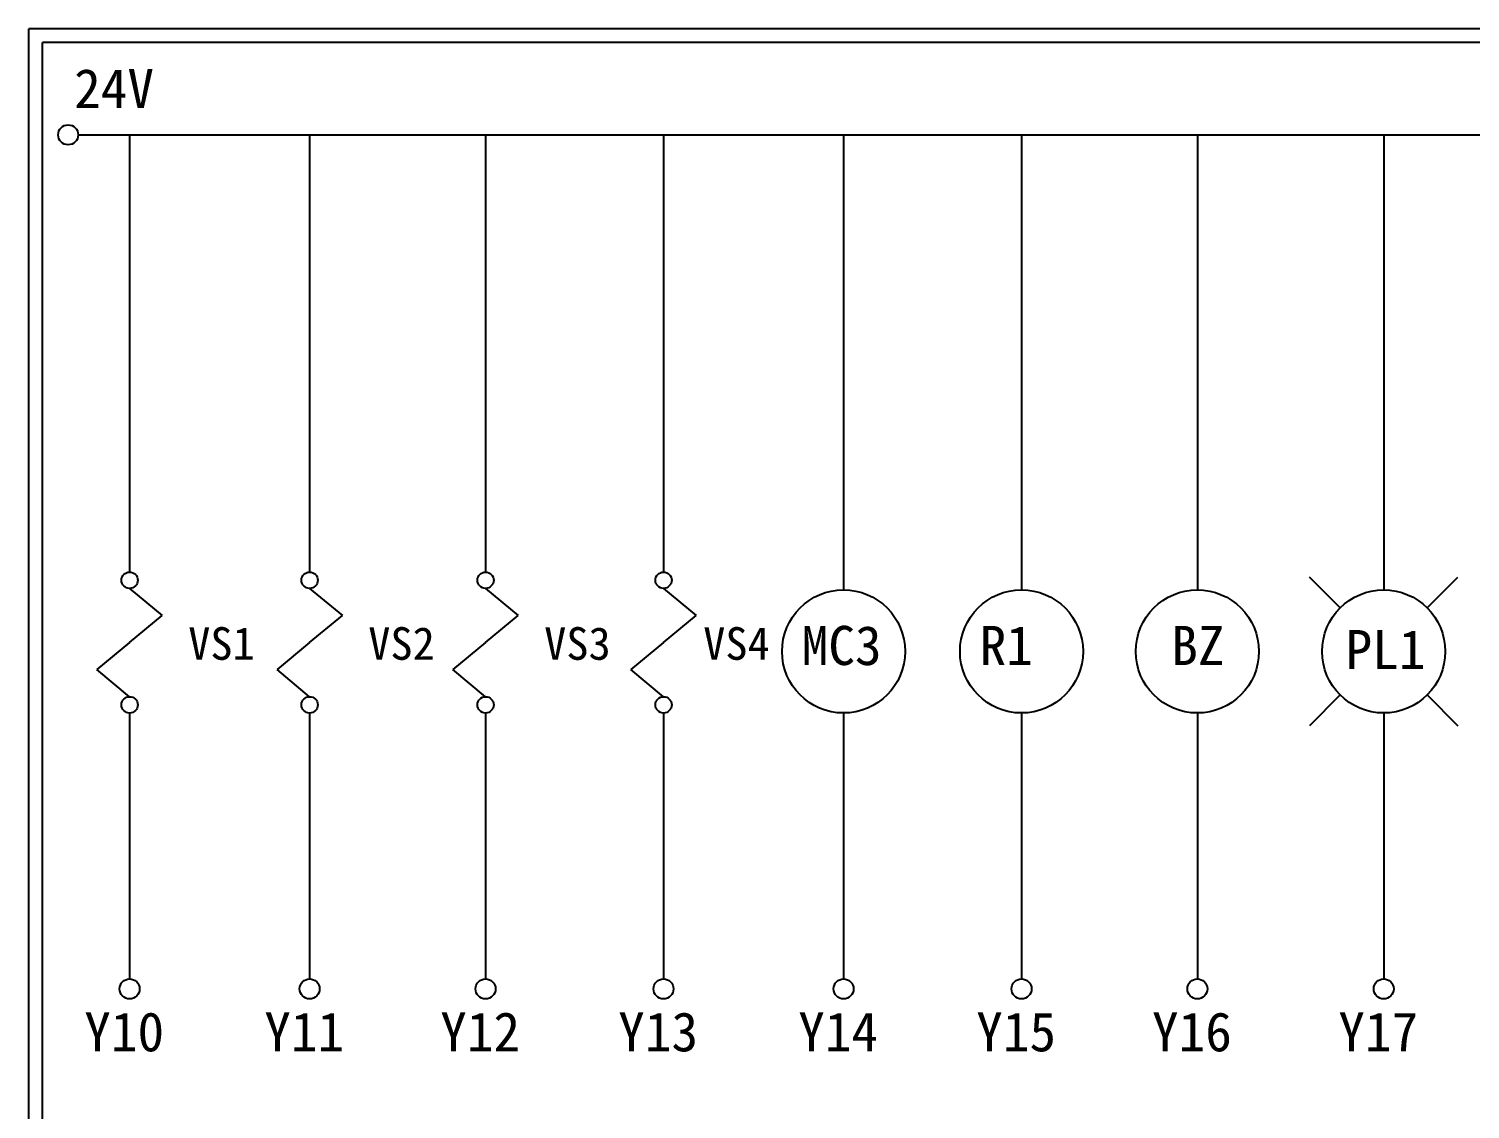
# Model space of a CAD drawing. Extents: x 889 to 1176, y 251 to 455.
# Drawn here: x 889.1 to 1021.6, y 355.8 to 455.2 of the extents above; entities that cross this region are included whole.
import ezdxf

# ---------------------------------------------------------------- set-up
doc = ezdxf.new("R2010")
doc.units = 0
doc.layers.get('0').update_dxf_attribs({"linetype": 'CONTINUOUS'})
doc.layers.add('圖框層', color=7, linetype='CONTINUOUS')
doc.layers.add('標尺寸層', color=3, linetype='CONTINUOUS')
doc.styles.add('STSL', font='KAIU.TTF')

msp = doc.modelspace()

# ---------------------------------------------------------------- linework, layer by layer
for p, q in [((1009.69, 401.93), (1006.86, 404.76)), ((1017.7, 401.93), (1020.52, 404.76)), ((1009.69, 393.92), (1006.86, 391.09)), ((1017.7, 393.92), (1020.52, 391.09))]:
    msp.add_line(p, q)
at = {"layer": '圖框層', "color": 7}
for p, q in [((1176.07, 455.16), (889.07, 455.16)), ((889.07, 251.2), (889.07, 455.16)), ((1174.82, 453.91), (890.32, 453.91)), ((890.32, 252.44), (890.32, 453.91))]:
    msp.add_line(p, q, dxfattribs=at)
at = {"layer": '標尺寸層', "color": 7}
for p, q in [((893.61, 445.42), (1171.21, 445.42)), ((898.34, 445.42), (898.34, 405.22)), ((914.9, 445.42), (914.9, 405.22)), ((931.08, 445.42), (931.08, 405.22)), ((947.45, 445.42), (947.45, 405.22)), ((964.01, 445.42), (964.01, 403.59)), ((980.38, 445.42), (980.38, 403.59)), ((996.55, 445.42), (996.55, 403.59)), ((1013.69, 445.42), (1013.69, 403.59)), ((898.34, 403.72), (901.35, 401.23)), ((914.9, 403.72), (917.91, 401.23)), ((931.08, 403.72), (934.08, 401.23)), ((947.45, 403.72), (950.45, 401.23)), ((898.34, 398.74), (901.35, 401.23)), ((914.9, 398.74), (917.91, 401.23)), ((931.08, 398.74), (934.08, 401.23)), ((947.45, 398.74), (950.45, 401.23)), ((898.34, 398.74), (895.34, 396.25)), ((914.9, 398.74), (911.9, 396.25)), ((931.08, 398.74), (928.08, 396.25)), ((947.45, 398.74), (944.44, 396.25)), ((898.34, 393.76), (895.34, 396.25)), ((914.9, 393.76), (911.9, 396.25)), ((931.08, 393.76), (928.08, 396.25)), ((947.45, 393.76), (944.44, 396.25)), ((898.34, 392.26), (898.34, 367.81)), ((914.9, 392.26), (914.9, 367.81)), ((931.08, 392.26), (931.08, 367.81)), ((947.45, 392.26), (947.45, 367.81)), ((964.01, 392.26), (964.01, 367.81)), ((980.38, 392.26), (980.38, 367.81)), ((996.55, 392.26), (996.55, 367.81)), ((1013.69, 392.26), (1013.69, 367.81))]:
    msp.add_line(p, q, dxfattribs=at)
for centre, radius in [((892.69, 445.42), 0.92), ((898.34, 404.47), 0.751), ((914.9, 404.47), 0.751), ((931.08, 404.47), 0.751), ((947.45, 404.47), 0.751), ((964.01, 397.92), 5.66), ((980.38, 397.92), 5.66), ((996.55, 397.92), 5.66), ((1013.69, 397.92), 5.66), ((898.34, 393.01), 0.751), ((914.9, 393.01), 0.751), ((931.08, 393.01), 0.751), ((947.45, 393.01), 0.751), ((898.34, 366.89), 0.92), ((914.9, 366.89), 0.92), ((931.08, 366.89), 0.92), ((947.45, 366.89), 0.92), ((964.01, 366.89), 0.92), ((980.38, 366.89), 0.92), ((996.55, 366.89), 0.92), ((1013.69, 366.89), 0.92)]:
    msp.add_circle(centre, radius, dxfattribs=at)

# ---------------------------------------------------------------- texts
at = {"layer": '圖框層', "color": 4, "style": 'STSL'}
for s, height, p in [('24V', 3.6, (893.24, 447.88)), ('VS1', 3, (903.73, 397.15)), ('VS2', 3, (920.29, 397.15)), ('VS3', 3, (936.47, 397.15)), ('VS4', 3, (951.1, 397.15)), ('MC3', 3.6, (960.16, 396.67)), ('R1', 3.6, (976.53, 396.67)), ('BZ', 3.6, (994.15, 396.67)), ('PL1', 3.6, (1010.18, 396.29)), ('Y10', 3.6, (894.17, 361.15)), ('Y11', 3.6, (910.73, 361.15)), ('Y12', 3.6, (926.91, 361.15)), ('Y13', 3.6, (943.28, 361.15)), ('Y14', 3.6, (959.84, 361.15)), ('Y15', 3.6, (976.21, 361.15)), ('Y16', 3.6, (992.38, 361.15)), ('Y17', 3.6, (1009.52, 361.15))]:
    msp.add_text(s, height=height, dxfattribs=at).set_placement(p)

doc.saveas('drawing.dxf')
